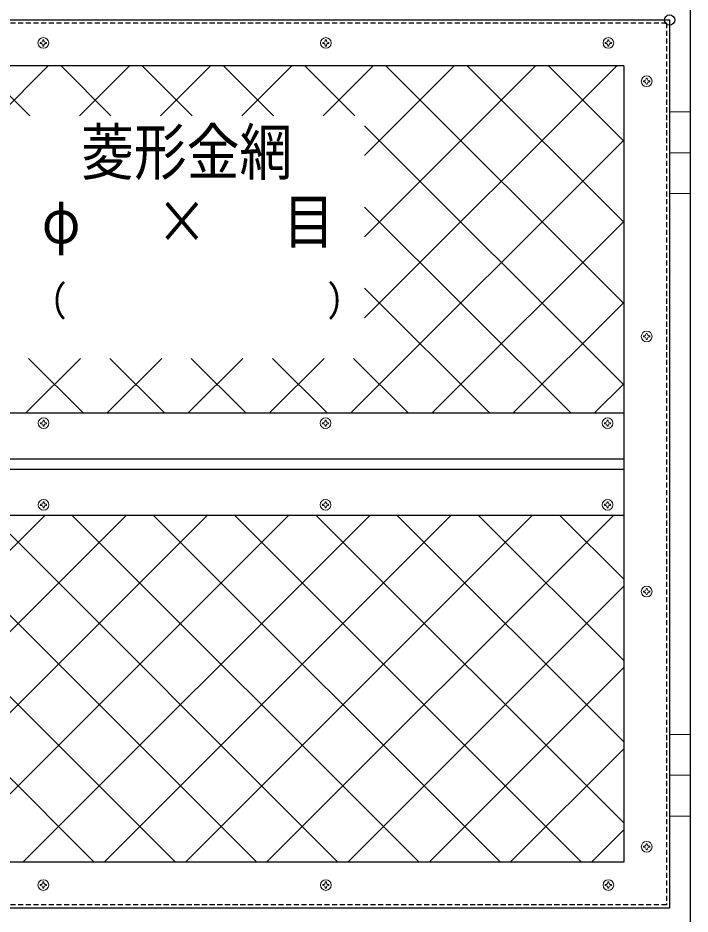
# Model space of a CAD drawing. Units: millimetres, scale not verified. Extents: x -5250 to 5250, y -3712 to 3712.
# Drawn here: x 337 to 996, y 528 to 1406 of the extents above; entities that cross this region are included whole.
import ezdxf
from ezdxf.enums import TextEntityAlignment as Align

# ---------------------------------------------------------------- set-up
doc = ezdxf.new("R2010")
doc.units = ezdxf.units.MM
doc.header["$LTSCALE"] = 20
doc.header["$PDMODE"] = 32
doc.header["$PDSIZE"] = 10
doc.linetypes.add('USER2', pattern=[0.375, 0.25, -0.125])
for name, color, linetype, lineweight in [('0-2_D-STR-TXT', 7, 'Continuous', 13), ('0-5_D-STR1', 1, 'Continuous', 25), ('0-9_D-STR3', 3, 'Continuous', 13), ('0-B_D-STR2', 7, 'Continuous', 13)]:
    doc.layers.add(name, color=color, linetype=linetype, lineweight=lineweight)
doc.layers.add('0-8_Defpoints', color=7, linetype='Continuous')
doc.styles.add('ＭＳ ゴシック', font='')
doc.styles.get('ＭＳ ゴシック').set_extended_font_data('MS Gothic')

msp = doc.modelspace()

# ---------------------------------------------------------------- linework, layer by layer
at = {"layer": '0-5_D-STR1'}
for p, q in [((995.59, 1418.47), (995.59, 298.47)), ((975.59, 1403.47), (25.59, 1403.47)), ((975.59, 1403.47), (975.59, 533.47)), ((930.59, 1358.47), (70.59, 1358.47)), ((930.59, 1358.47), (930.59, 1018.47)), ((70.59, 1018.47), (930.59, 1018.47)), ((930.59, 1018.47), (930.59, 918.47)), ((101.59, 973.47), (930.59, 973.47)), ((101.59, 963.47), (930.59, 963.47)), ((70.59, 918.47), (930.59, 918.47)), ((930.59, 918.47), (930.59, 578.47)), ((930.59, 578.47), (70.59, 578.47)), ((975.59, 533.47), (25.59, 533.47))]:
    msp.add_line(p, q, dxfattribs=at)
at = {"layer": '0-5_D-STR1', "linetype": 'USER2'}
msp.add_line((972.59, 1400.47), (28.59, 1400.47), dxfattribs=at)
msp.add_lwpolyline([(972.59, 1400.47), (972.59, 536.47), (28.59, 536.47)], dxfattribs=at)
at = {"layer": '0-8_Defpoints'}
msp.add_point((975.59, 1403.47), dxfattribs=at)
msp.add_point((975.59, 1403.47), dxfattribs=at)
at = {"layer": '0-9_D-STR3'}
for p, q in [((359.26, 1380.47), (359.26, 1381.47)), ((359.76, 1381.47), (359.26, 1381.47)), ((359.76, 1380.47), (359.26, 1380.47)), ((359.26, 1380.47), (359.76, 1380.47)), ((361.76, 1383.97), (361.76, 1383.47)), ((361.76, 1383.97), (362.76, 1383.97)), ((361.76, 1378.47), (361.76, 1377.97)), ((361.76, 1377.97), (361.76, 1378.47)), ((362.76, 1383.97), (362.76, 1383.47)), ((362.76, 1378.47), (362.76, 1377.97)), ((365.26, 1381.47), (364.76, 1381.47)), ((364.76, 1380.47), (365.26, 1380.47)), ((365.26, 1381.47), (365.26, 1380.47)), ((635.92, 1380.47), (635.92, 1381.47)), ((636.42, 1381.47), (635.92, 1381.47)), ((636.42, 1380.47), (635.92, 1380.47)), ((635.92, 1380.47), (636.42, 1380.47)), ((638.42, 1383.97), (638.42, 1383.47)), ((638.42, 1383.97), (639.42, 1383.97)), ((638.42, 1378.47), (638.42, 1377.97)), ((638.42, 1377.97), (638.42, 1378.47)), ((639.42, 1383.97), (639.42, 1383.47)), ((639.42, 1378.47), (639.42, 1377.97)), ((641.92, 1381.47), (641.42, 1381.47)), ((641.42, 1380.47), (641.92, 1380.47)), ((641.92, 1381.47), (641.92, 1380.47)), ((912.59, 1380.47), (912.59, 1381.47)), ((913.09, 1381.47), (912.59, 1381.47)), ((913.09, 1380.47), (912.59, 1380.47)), ((912.59, 1380.47), (913.09, 1380.47)), ((915.09, 1383.97), (915.09, 1383.47)), ((915.09, 1383.97), (916.09, 1383.97)), ((915.09, 1378.47), (915.09, 1377.97)), ((915.09, 1377.97), (915.09, 1378.47)), ((916.09, 1383.97), (916.09, 1383.47)), ((916.09, 1378.47), (916.09, 1377.97)), ((918.59, 1381.47), (918.09, 1381.47)), ((918.09, 1380.47), (918.59, 1380.47)), ((918.59, 1381.47), (918.59, 1380.47)), ((362.76, 1377.97), (361.76, 1377.97)), ((639.42, 1377.97), (638.42, 1377.97)), ((916.09, 1377.97), (915.09, 1377.97)), ((950.09, 1342.97), (950.09, 1343.97)), ((950.59, 1343.97), (950.09, 1343.97)), ((952.59, 1346.47), (952.59, 1345.97)), ((952.59, 1346.47), (953.59, 1346.47)), ((953.59, 1346.47), (953.59, 1345.97)), ((956.09, 1343.97), (955.59, 1343.97)), ((956.09, 1343.97), (956.09, 1342.97)), ((950.59, 1342.97), (950.09, 1342.97)), ((950.09, 1342.97), (950.59, 1342.97)), ((952.59, 1340.97), (952.59, 1340.47)), ((952.59, 1340.47), (952.59, 1340.97)), ((953.59, 1340.47), (952.59, 1340.47)), ((953.59, 1340.97), (953.59, 1340.47)), ((955.59, 1342.97), (956.09, 1342.97)), ((975.59, 1313.47), (995.59, 1313.47)), ((975.59, 1273.47), (995.59, 1273.47)), ((975.59, 1233.47), (995.59, 1233.47)), ((950.09, 1092.97), (950.09, 1093.97)), ((950.59, 1093.97), (950.09, 1093.97)), ((950.59, 1092.97), (950.09, 1092.97)), ((950.09, 1092.97), (950.59, 1092.97)), ((952.59, 1096.47), (952.59, 1095.97)), ((952.59, 1096.47), (953.59, 1096.47)), ((952.59, 1090.97), (952.59, 1090.47)), ((952.59, 1090.47), (952.59, 1090.97)), ((953.59, 1090.47), (952.59, 1090.47)), ((953.59, 1096.47), (953.59, 1095.97)), ((953.59, 1090.97), (953.59, 1090.47)), ((956.09, 1093.97), (955.59, 1093.97)), ((955.59, 1092.97), (956.09, 1092.97)), ((956.09, 1093.97), (956.09, 1092.97)), ((362.02, 1011.47), (362.02, 1010.97)), ((362.02, 1011.47), (363.02, 1011.47)), ((363.02, 1011.47), (363.02, 1010.97)), ((638.16, 1011.47), (638.16, 1010.97)), ((638.16, 1011.47), (639.16, 1011.47)), ((639.16, 1011.47), (639.16, 1010.97)), ((914.29, 1011.47), (914.29, 1010.97)), ((914.29, 1011.47), (915.29, 1011.47)), ((915.29, 1011.47), (915.29, 1010.97)), ((359.52, 1007.97), (359.52, 1008.97)), ((360.02, 1008.97), (359.52, 1008.97)), ((360.02, 1007.97), (359.52, 1007.97)), ((359.52, 1007.97), (360.02, 1007.97)), ((362.02, 1005.97), (362.02, 1005.47)), ((362.02, 1005.47), (362.02, 1005.97)), ((363.02, 1005.47), (362.02, 1005.47)), ((363.02, 1005.97), (363.02, 1005.47)), ((365.52, 1008.97), (365.02, 1008.97)), ((365.02, 1007.97), (365.52, 1007.97)), ((365.52, 1008.97), (365.52, 1007.97)), ((635.66, 1007.97), (635.66, 1008.97)), ((636.16, 1008.97), (635.66, 1008.97)), ((636.16, 1007.97), (635.66, 1007.97)), ((635.66, 1007.97), (636.16, 1007.97)), ((638.16, 1005.97), (638.16, 1005.47)), ((638.16, 1005.47), (638.16, 1005.97)), ((639.16, 1005.47), (638.16, 1005.47)), ((639.16, 1005.97), (639.16, 1005.47)), ((641.66, 1008.97), (641.16, 1008.97)), ((641.16, 1007.97), (641.66, 1007.97)), ((641.66, 1008.97), (641.66, 1007.97)), ((911.79, 1007.97), (911.79, 1008.97)), ((912.29, 1008.97), (911.79, 1008.97)), ((912.29, 1007.97), (911.79, 1007.97)), ((911.79, 1007.97), (912.29, 1007.97)), ((914.29, 1005.97), (914.29, 1005.47)), ((914.29, 1005.47), (914.29, 1005.97)), ((915.29, 1005.47), (914.29, 1005.47)), ((915.29, 1005.97), (915.29, 1005.47)), ((917.79, 1008.97), (917.29, 1008.97)), ((917.29, 1007.97), (917.79, 1007.97)), ((917.79, 1008.97), (917.79, 1007.97)), ((362.02, 931.47), (362.02, 930.97)), ((362.02, 931.47), (363.02, 931.47)), ((363.02, 931.47), (363.02, 930.97)), ((638.16, 931.47), (638.16, 930.97)), ((638.16, 931.47), (639.16, 931.47)), ((639.16, 931.47), (639.16, 930.97)), ((914.29, 931.47), (914.29, 930.97)), ((914.29, 931.47), (915.29, 931.47)), ((915.29, 931.47), (915.29, 930.97)), ((359.52, 927.97), (359.52, 928.97)), ((360.02, 928.97), (359.52, 928.97)), ((360.02, 927.97), (359.52, 927.97)), ((359.52, 927.97), (360.02, 927.97)), ((362.02, 925.97), (362.02, 925.47)), ((362.02, 925.47), (362.02, 925.97)), ((363.02, 925.47), (362.02, 925.47)), ((363.02, 925.97), (363.02, 925.47)), ((365.52, 928.97), (365.02, 928.97)), ((365.02, 927.97), (365.52, 927.97)), ((365.52, 928.97), (365.52, 927.97)), ((635.66, 927.97), (635.66, 928.97)), ((636.16, 928.97), (635.66, 928.97)), ((636.16, 927.97), (635.66, 927.97)), ((635.66, 927.97), (636.16, 927.97)), ((638.16, 925.97), (638.16, 925.47)), ((638.16, 925.47), (638.16, 925.97)), ((639.16, 925.47), (638.16, 925.47)), ((639.16, 925.97), (639.16, 925.47)), ((641.66, 928.97), (641.16, 928.97)), ((641.16, 927.97), (641.66, 927.97)), ((641.66, 928.97), (641.66, 927.97)), ((911.79, 927.97), (911.79, 928.97)), ((912.29, 928.97), (911.79, 928.97)), ((912.29, 927.97), (911.79, 927.97)), ((911.79, 927.97), (912.29, 927.97)), ((914.29, 925.97), (914.29, 925.47)), ((914.29, 925.47), (914.29, 925.97)), ((915.29, 925.47), (914.29, 925.47)), ((915.29, 925.97), (915.29, 925.47)), ((917.79, 928.97), (917.29, 928.97)), ((917.29, 927.97), (917.79, 927.97)), ((917.79, 928.97), (917.79, 927.97)), ((950.09, 842.97), (950.09, 843.97)), ((950.59, 843.97), (950.09, 843.97)), ((950.59, 842.97), (950.09, 842.97)), ((950.09, 842.97), (950.59, 842.97)), ((952.59, 846.47), (952.59, 845.97)), ((952.59, 846.47), (953.59, 846.47)), ((953.59, 846.47), (953.59, 845.97)), ((956.09, 843.97), (955.59, 843.97)), ((955.59, 842.97), (956.09, 842.97)), ((956.09, 843.97), (956.09, 842.97)), ((952.59, 840.97), (952.59, 840.47)), ((952.59, 840.47), (952.59, 840.97)), ((953.59, 840.47), (952.59, 840.47)), ((953.59, 840.97), (953.59, 840.47)), ((975.59, 703.47), (995.59, 703.47)), ((975.59, 663.47), (995.59, 663.47)), ((975.59, 623.47), (995.59, 623.47)), ((950.09, 592.97), (950.09, 593.97)), ((950.59, 593.97), (950.09, 593.97)), ((950.59, 592.97), (950.09, 592.97)), ((950.09, 592.97), (950.59, 592.97)), ((952.59, 596.47), (952.59, 595.97)), ((952.59, 596.47), (953.59, 596.47)), ((952.59, 590.97), (952.59, 590.47)), ((952.59, 590.47), (952.59, 590.97)), ((953.59, 590.47), (952.59, 590.47)), ((953.59, 596.47), (953.59, 595.97)), ((953.59, 590.97), (953.59, 590.47)), ((956.09, 593.97), (955.59, 593.97)), ((955.59, 592.97), (956.09, 592.97)), ((956.09, 593.97), (956.09, 592.97)), ((359.26, 555.47), (359.26, 556.47)), ((359.76, 556.47), (359.26, 556.47)), ((359.76, 555.47), (359.26, 555.47)), ((359.26, 555.47), (359.76, 555.47)), ((361.76, 558.97), (361.76, 558.47)), ((361.76, 558.97), (362.76, 558.97)), ((361.76, 553.47), (361.76, 552.97)), ((361.76, 552.97), (361.76, 553.47)), ((362.76, 558.97), (362.76, 558.47)), ((362.76, 553.47), (362.76, 552.97)), ((365.26, 556.47), (364.76, 556.47)), ((364.76, 555.47), (365.26, 555.47)), ((365.26, 556.47), (365.26, 555.47)), ((635.92, 555.47), (635.92, 556.47)), ((636.42, 556.47), (635.92, 556.47)), ((636.42, 555.47), (635.92, 555.47)), ((635.92, 555.47), (636.42, 555.47)), ((638.42, 558.97), (638.42, 558.47)), ((638.42, 558.97), (639.42, 558.97)), ((638.42, 553.47), (638.42, 552.97)), ((638.42, 552.97), (638.42, 553.47)), ((639.42, 558.97), (639.42, 558.47)), ((639.42, 553.47), (639.42, 552.97)), ((641.92, 556.47), (641.42, 556.47)), ((641.42, 555.47), (641.92, 555.47)), ((641.92, 556.47), (641.92, 555.47)), ((912.59, 555.47), (912.59, 556.47)), ((913.09, 556.47), (912.59, 556.47)), ((913.09, 555.47), (912.59, 555.47)), ((912.59, 555.47), (913.09, 555.47)), ((915.09, 558.97), (915.09, 558.47)), ((915.09, 558.97), (916.09, 558.97)), ((915.09, 553.47), (915.09, 552.97)), ((915.09, 552.97), (915.09, 553.47)), ((916.09, 558.97), (916.09, 558.47)), ((916.09, 553.47), (916.09, 552.97)), ((918.59, 556.47), (918.09, 556.47)), ((918.09, 555.47), (918.59, 555.47)), ((918.59, 556.47), (918.59, 555.47)), ((362.76, 552.97), (361.76, 552.97)), ((639.42, 552.97), (638.42, 552.97)), ((916.09, 552.97), (915.09, 552.97))]:
    msp.add_line(p, q, dxfattribs=at)
for centre in [(362.26, 1380.97), (638.92, 1380.97), (915.59, 1380.97), (953.09, 1343.47), (953.09, 1093.47), (362.52, 1008.47), (638.66, 1008.47), (914.79, 1008.47), (362.52, 928.47), (638.66, 928.47), (914.79, 928.47), (953.09, 843.47), (953.09, 593.47), (362.26, 555.97), (638.92, 555.97), (915.59, 555.97)]:
    msp.add_circle(centre, 5.25, dxfattribs=at)
for centre, start, end in [((359.76, 1383.47), 270, 0), ((359.76, 1378.47), 0, 90), ((364.76, 1383.47), 180, 270), ((364.76, 1378.47), 90, 180), ((636.42, 1383.47), 270, 0), ((636.42, 1378.47), 0, 90), ((641.42, 1383.47), 180, 270), ((641.42, 1378.47), 90, 180), ((913.09, 1383.47), 270, 0), ((913.09, 1378.47), 0, 90), ((918.09, 1383.47), 180, 270), ((918.09, 1378.47), 90, 180), ((950.59, 1345.97), 270, 0), ((955.59, 1345.97), 180, 270), ((950.59, 1340.97), 0, 90), ((955.59, 1340.97), 90, 180), ((950.59, 1095.97), 270, 0), ((950.59, 1090.97), 0, 90), ((955.59, 1095.97), 180, 270), ((955.59, 1090.97), 90, 180), ((360.02, 1010.97), 270, 0), ((365.02, 1010.97), 180, 270), ((636.16, 1010.97), 270, 0), ((641.16, 1010.97), 180, 270), ((912.29, 1010.97), 270, 0), ((917.29, 1010.97), 180, 270), ((360.02, 1005.97), 0, 90), ((365.02, 1005.97), 90, 180), ((636.16, 1005.97), 0, 90), ((641.16, 1005.97), 90, 180), ((912.29, 1005.97), 0, 90), ((917.29, 1005.97), 90, 180), ((360.02, 930.97), 270, 0), ((365.02, 930.97), 180, 270), ((636.16, 930.97), 270, 0), ((641.16, 930.97), 180, 270), ((912.29, 930.97), 270, 0), ((917.29, 930.97), 180, 270), ((360.02, 925.97), 0, 90), ((365.02, 925.97), 90, 180), ((636.16, 925.97), 0, 90), ((641.16, 925.97), 90, 180), ((912.29, 925.97), 0, 90), ((917.29, 925.97), 90, 180), ((950.59, 845.97), 270, 0), ((950.59, 840.97), 0, 90), ((955.59, 845.97), 180, 270), ((955.59, 840.97), 90, 180), ((950.59, 595.97), 270, 0), ((950.59, 590.97), 0, 90), ((955.59, 595.97), 180, 270), ((955.59, 590.97), 90, 180), ((359.76, 558.47), 270, 0), ((359.76, 553.47), 0, 90), ((364.76, 558.47), 180, 270), ((364.76, 553.47), 90, 180), ((636.42, 558.47), 270, 0), ((636.42, 553.47), 0, 90), ((641.42, 558.47), 180, 270), ((641.42, 553.47), 90, 180), ((913.09, 558.47), 270, 0), ((913.09, 553.47), 0, 90), ((918.09, 558.47), 180, 270), ((918.09, 553.47), 90, 180)]:
    msp.add_arc(centre, 2, start, end, dxfattribs=at)
at = {"layer": '0-B_D-STR2'}
for p, q in [((70.59, 1062.1), (366.96, 1358.47)), ((348.97, 1309.57), (300.07, 1358.47)), ((428.52, 1309.57), (379.62, 1358.47)), ((397.61, 1309.57), (446.51, 1358.47)), ((508.07, 1309.57), (459.17, 1358.47)), ((477.16, 1309.57), (526.06, 1358.47)), ((587.62, 1309.57), (538.72, 1358.47)), ((556.71, 1309.57), (605.61, 1358.47)), ((667.17, 1309.57), (618.27, 1358.47)), ((636.26, 1309.57), (685.16, 1358.47)), ((676.93, 1270.69), (764.71, 1358.47)), ((676.93, 1191.14), (844.26, 1358.47)), ((676.93, 1111.59), (923.81, 1358.47)), ((930.59, 1125.7), (697.82, 1358.47)), ((930.59, 1205.25), (777.37, 1358.47)), ((930.59, 1284.8), (856.92, 1358.47)), ((930.59, 1046.15), (676.93, 1299.81)), ((663.36, 1018.47), (930.59, 1285.7)), ((878.72, 1018.47), (676.93, 1220.26)), ((742.91, 1018.47), (930.59, 1206.15)), ((799.17, 1018.47), (676.93, 1140.71)), ((822.46, 1018.47), (930.59, 1126.6)), ((345.16, 1018.47), (398.69, 1072)), ((401.42, 1018.47), (347.89, 1072)), ((424.71, 1018.47), (478.24, 1072)), ((480.97, 1018.47), (427.44, 1072)), ((504.26, 1018.47), (557.79, 1072)), ((560.52, 1018.47), (506.99, 1072)), ((583.81, 1018.47), (637.34, 1072)), ((640.07, 1018.47), (586.54, 1072)), ((719.62, 1018.47), (666.09, 1072)), ((902.01, 1018.47), (930.59, 1047.05)), ((70.59, 625.03), (364.03, 918.47)), ((412.11, 578.47), (72.11, 918.47)), ((103.58, 578.47), (443.58, 918.47)), ((491.66, 578.47), (151.66, 918.47)), ((183.13, 578.47), (523.13, 918.47)), ((571.21, 578.47), (231.21, 918.47)), ((262.68, 578.47), (602.68, 918.47)), ((650.76, 578.47), (310.76, 918.47)), ((342.23, 578.47), (682.23, 918.47)), ((730.31, 578.47), (390.31, 918.47)), ((421.78, 578.47), (761.78, 918.47)), ((809.86, 578.47), (469.86, 918.47)), ((501.33, 578.47), (841.33, 918.47)), ((889.41, 578.47), (549.41, 918.47)), ((580.88, 578.47), (920.88, 918.47)), ((930.59, 616.84), (628.96, 918.47)), ((930.59, 696.39), (708.51, 918.47)), ((930.59, 775.94), (788.06, 918.47)), ((930.59, 855.49), (867.61, 918.47)), ((660.43, 578.47), (930.59, 848.63)), ((739.98, 578.47), (930.59, 769.08)), ((819.53, 578.47), (930.59, 689.53)), ((899.08, 578.47), (930.59, 609.98))]:
    msp.add_line(p, q, dxfattribs=at)

# ---------------------------------------------------------------- texts
at = {"layer": '0-2_D-STR-TXT', "style": 'ＭＳ ゴシック'}
for s, height, width, p in [('菱形金網', 44.57, 0.85, (399.32, 1238.49)), ('φ   ×\u3000 目', 42.94, 0.85, (360.84, 1171.82)), ('(               )', 27.54, 0.9, (369.49, 1108.89))]:
    msp.add_text(s, height=height, dxfattribs=dict(at, width=width)).set_placement(p, align=Align.BOTTOM_LEFT)

doc.saveas('drawing.dxf')
